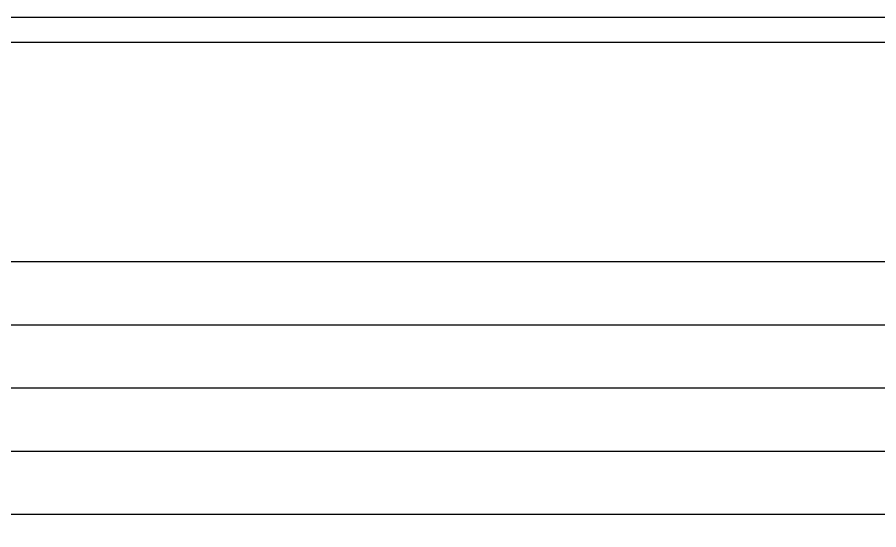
# Model space of a CAD drawing. Header units: centimetres. Extents: x 221889 to 261255, y -30032 to -21832.
# Drawn here: x 225964 to 232851, y -25932 to -21832 of the extents above; entities that cross this region are included whole.
import ezdxf

# ---------------------------------------------------------------- set-up
doc = ezdxf.new("R2010")
doc.units = ezdxf.units.CM
doc.header["$LTSCALE"] = 0.2
doc.layers.add('1-BASLIK', color=53, linetype='Continuous', lineweight=25)
doc.layers.add('T-TEXT', color=85, linetype='Continuous')

msp = doc.modelspace()

# ---------------------------------------------------------------- linework, layer by layer
at = {"layer": '1-BASLIK'}
for points in [[(221888.7, -30031.8), (221888.7, -21831.8), (261254.9, -21831.8), (261254.9, -30031.8)], [(258354.9, -29831.8), (222088.7, -29831.8), (222088.7, -22031.8), (258354.9, -22031.8)]]:
    msp.add_lwpolyline(points, close=True, dxfattribs=at)
at = {"layer": 'T-TEXT', "color": 7}
for p, q in [((255397.7, -23789.5), (222949.4, -23789.5)), ((255397.7, -24294.5), (222949.4, -24294.5)), ((255397.7, -24799.5), (222949.4, -24799.5)), ((255397.7, -25304.5), (222949.4, -25304.5)), ((255397.7, -25809.5), (222949.4, -25809.5))]:
    msp.add_line(p, q, dxfattribs=at)

doc.saveas('drawing.dxf')
